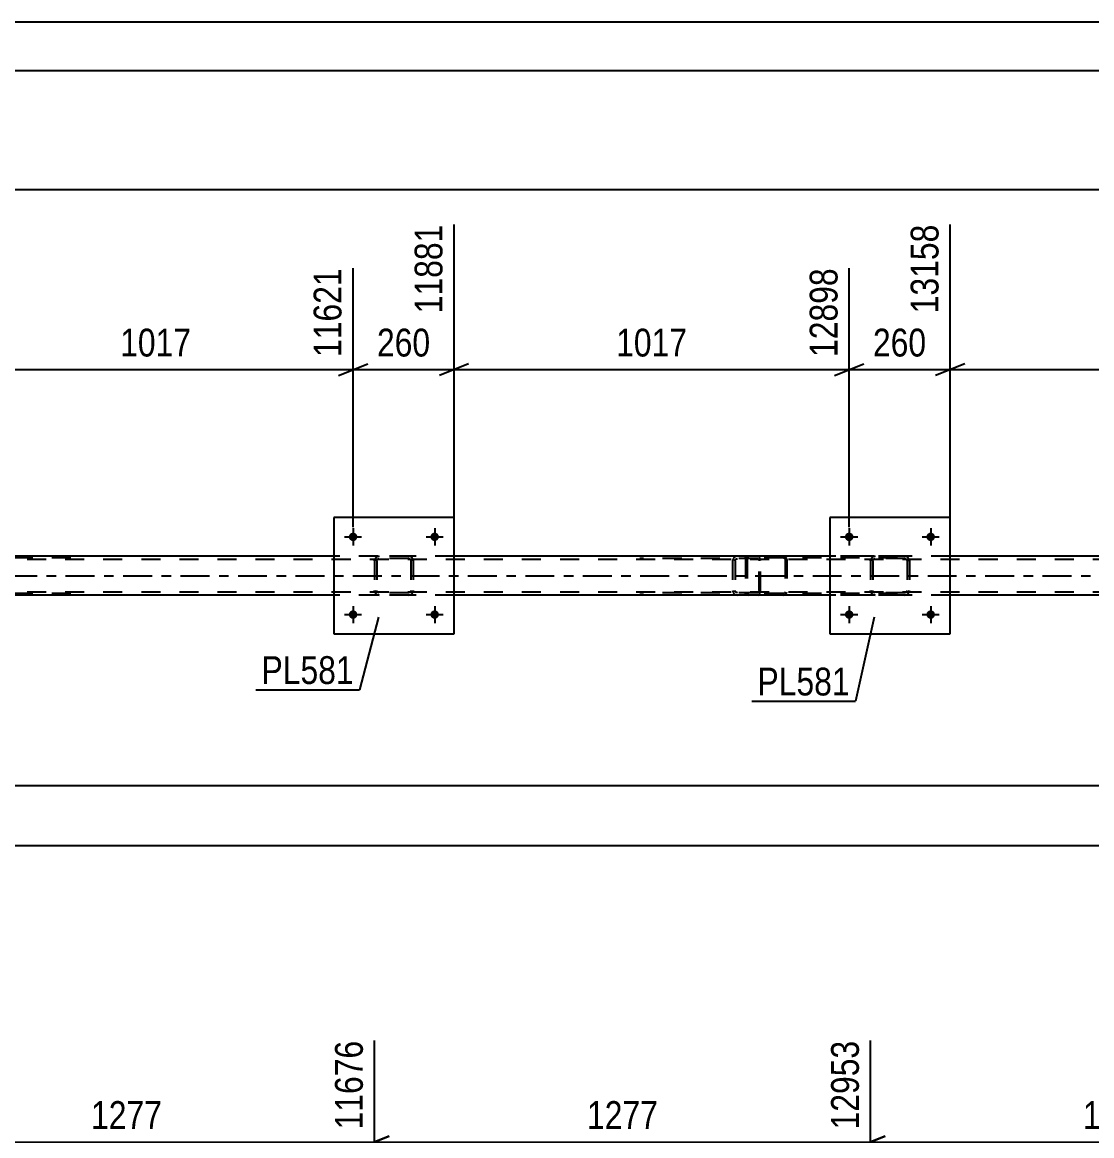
# Model space of a CAD drawing. Header units: millimetres. Extents: x -86 to 755, y -439 to 155.
# Drawn here: x 411.4 to 521.5, y 40 to 154.6 of the extents above; entities that cross this region are included whole.
import ezdxf

# ---------------------------------------------------------------- set-up
doc = ezdxf.new("R2010")
doc.units = ezdxf.units.MM
doc.linetypes.add('DXK_LINE_DOT2', pattern=[3.9198, 1.9599, -1.9599])
doc.linetypes.add('DXK_LINE_DOT3', pattern=[5.9187, 2.979, -0.9799, 0.9799, -0.9799])
doc.styles.add('Arial Narrow', font='ARIALN.TTF', dxfattribs={"height": 0.2})

# ---------------------------------------------------------------- blocks, each defined once
blk = doc.blocks.new('Unknown-814185138-1135')
at = {"color": 5, "linetype": 'Continuous'}
for p, q in [((755.09, 154.59), (-85.91, 154.59)), ((750.09, 149.59), (-80.91, 149.59))]:
    blk.add_line(p, q, dxfattribs=at)
blk = doc.blocks.new('Bolt-814185138-2472 - 2456')
at = {"linetype": 'Continuous'}
for points in [[(497, 101.61, -1), (496.12, 101.61, -1)], [(505.4, 101.61, -1), (504.52, 101.61, -1)]]:
    blk.add_hatch(color=1, dxfattribs=at).paths.add_polyline_path(points)
at = {"color": 1, "linetype": 'Continuous'}
for p, q in [((496.56, 102.49), (496.56, 100.73)), ((504.96, 102.49), (504.96, 100.73)), ((495.68, 101.61), (497.44, 101.61)), ((504.08, 101.61), (505.84, 101.61))]:
    blk.add_line(p, q, dxfattribs=at)
blk = doc.blocks.new('Bolt-814185138-2473 - 2456')
at = {"linetype": 'Continuous'}
for points in [[(497, 93.61, -1), (496.12, 93.61, -1)], [(505.4, 93.61, -1), (504.52, 93.61, -1)]]:
    blk.add_hatch(color=1, dxfattribs=at).paths.add_polyline_path(points)
at = {"color": 1, "linetype": 'Continuous'}
for p, q in [((496.56, 94.49), (496.56, 92.73)), ((504.96, 94.49), (504.96, 92.73)), ((495.68, 93.61), (497.44, 93.61)), ((504.08, 93.61), (505.84, 93.61))]:
    blk.add_line(p, q, dxfattribs=at)
blk = doc.blocks.new('Bolt-814185138-2474 - 2456')
at = {"linetype": 'Continuous'}
for points in [[(445.91, 101.61, -1), (445.03, 101.61, -1)], [(454.31, 101.61, -1), (453.43, 101.61, -1)]]:
    blk.add_hatch(color=1, dxfattribs=at).paths.add_polyline_path(points)
at = {"color": 1, "linetype": 'Continuous'}
for p, q in [((445.47, 102.49), (445.47, 100.73)), ((453.87, 102.49), (453.87, 100.73)), ((444.59, 101.61), (446.35, 101.61)), ((452.99, 101.61), (454.75, 101.61))]:
    blk.add_line(p, q, dxfattribs=at)
blk = doc.blocks.new('Part-814185138-2539 - 2456')
at = {"color": 2, "linetype": 'Continuous'}
for p, q in [((506.96, 103.61), (494.56, 103.61)), ((494.56, 103.61), (494.56, 91.61)), ((506.96, 91.61), (506.96, 103.61)), ((494.56, 91.61), (506.96, 91.61))]:
    blk.add_line(p, q, dxfattribs=at)
blk = doc.blocks.new('Bolt-814185138-2475 - 2456')
at = {"linetype": 'Continuous'}
for points in [[(445.91, 93.61, -1), (445.03, 93.61, -1)], [(454.31, 93.61, -1), (453.43, 93.61, -1)]]:
    blk.add_hatch(color=1, dxfattribs=at).paths.add_polyline_path(points)
at = {"color": 1, "linetype": 'Continuous'}
for p, q in [((445.47, 94.49), (445.47, 92.73)), ((453.87, 94.49), (453.87, 92.73)), ((444.59, 93.61), (446.35, 93.61)), ((452.99, 93.61), (454.75, 93.61))]:
    blk.add_line(p, q, dxfattribs=at)
blk = doc.blocks.new('Part-814185138-2540 - 2456')
at = {"color": 7, "linetype": 'DXK_LINE_DOT2'}
for p, q in [((498.76, 99.13), (498.79, 99.32)), ((498.79, 99.32), (498.76, 99.13)), ((498.76, 99.13), (498.76, 96.09)), ((499, 99.13), (499.01, 99.23)), ((499, 99.13), (499, 96.09)), ((499.01, 99.23), (499.07, 99.3)), ((499.05, 99.58), (499.24, 99.61)), ((499.24, 99.61), (499.05, 99.58)), ((499.07, 99.3), (499.14, 99.36)), ((499.14, 99.36), (499.24, 99.37)), ((502.28, 99.61), (499.24, 99.61)), ((502.28, 99.37), (499.24, 99.37)), ((502.28, 99.61), (502.46, 99.58)), ((502.46, 99.58), (502.28, 99.61)), ((502.28, 99.37), (502.37, 99.36)), ((502.37, 99.36), (502.45, 99.3)), ((502.45, 99.3), (502.5, 99.23)), ((502.5, 99.23), (502.52, 99.13)), ((502.52, 99.13), (502.52, 96.09)), ((502.72, 99.32), (502.76, 99.13)), ((502.76, 99.13), (502.72, 99.32)), ((502.76, 99.13), (502.76, 96.09)), ((498.79, 95.91), (498.76, 96.09)), ((498.76, 96.09), (498.79, 95.91)), ((499.01, 96), (499, 96.09)), ((499.07, 95.92), (499.01, 96)), ((499.24, 95.61), (499.05, 95.65)), ((499.05, 95.65), (499.24, 95.61)), ((499.14, 95.87), (499.07, 95.92)), ((499.24, 95.85), (499.14, 95.87)), ((502.28, 95.85), (499.24, 95.85)), ((502.28, 95.61), (499.24, 95.61)), ((502.37, 95.87), (502.28, 95.85)), ((502.46, 95.65), (502.28, 95.61)), ((502.28, 95.61), (502.46, 95.65)), ((502.45, 95.92), (502.37, 95.87)), ((502.5, 96), (502.45, 95.92)), ((502.52, 96.09), (502.5, 96)), ((502.76, 96.09), (502.72, 95.91)), ((502.72, 95.91), (502.76, 96.09))]:
    blk.add_line(p, q, dxfattribs=at)
at = {"color": 7, "linetype": 'DXK_LINE_DOT3'}
blk.add_line((500.76, 97.61), (500.76, 97.61), dxfattribs=at)
at = {"color": 7, "linetype": 'DXK_LINE_DOT2'}
for centre, start, end in [((499.24, 99.13), 112.5, 157.5), ((499.24, 99.13), 112.5, 157.5), ((502.28, 99.13), 22.5, 67.5), ((502.28, 99.13), 22.5, 67.5), ((499.24, 96.09), 202.5, 247.5), ((499.24, 96.09), 202.5, 247.5), ((502.28, 96.09), 292.5, 337.5), ((502.28, 96.09), 292.5, 337.5)]:
    blk.add_arc(centre, 0.48, start, end, dxfattribs=at)
blk = doc.blocks.new('Part-814185138-2602 - 2456')
at = {"color": 7, "linetype": 'DXK_LINE_DOT2'}
for p, q in [((629.45, 99.29), (25.23, 99.29)), ((455.87, 99.61), (443.47, 99.61)), ((506.96, 99.61), (494.56, 99.61)), ((629.45, 95.93), (25.23, 95.93)), ((455.87, 95.61), (443.47, 95.61)), ((506.96, 95.61), (494.56, 95.61))]:
    blk.add_line(p, q, dxfattribs=at)
at = {"color": 2, "linetype": 'Continuous'}
for p, q in [((443.47, 99.61), (404.79, 99.61)), ((494.56, 99.61), (455.87, 99.61)), ((545.64, 99.61), (506.96, 99.61)), ((443.47, 95.61), (404.79, 95.61)), ((494.56, 95.61), (455.87, 95.61)), ((545.64, 95.61), (506.96, 95.61))]:
    blk.add_line(p, q, dxfattribs=at)
at = {"color": 7, "linetype": 'DXK_LINE_DOT3'}
blk.add_line((25.23, 97.61), (629.45, 97.61), dxfattribs=at)
blk = doc.blocks.new('Part-814185138-2545 - 2456')
at = {"color": 2, "linetype": 'Continuous'}
for p, q in [((455.87, 103.61), (443.47, 103.61)), ((443.47, 103.61), (443.47, 91.61)), ((455.87, 91.61), (455.87, 103.61)), ((443.47, 91.61), (455.87, 91.61))]:
    blk.add_line(p, q, dxfattribs=at)
blk = doc.blocks.new('Part-814185138-2631 - 2456')
at = {"color": 7, "linetype": 'DXK_LINE_DOT2'}
for p, q in [((485.9, 99.42), (485.87, 99.29)), ((485.87, 99.29), (485.87, 95.93)), ((486.05, 99.29), (486.06, 99.35)), ((486.05, 99.29), (486.05, 95.93)), ((486.06, 99.35), (486.1, 99.41)), ((486.22, 99.61), (486.09, 99.59)), ((486.1, 99.41), (486.15, 99.44)), ((486.15, 99.44), (486.22, 99.45)), ((501.54, 99.61), (486.22, 99.61)), ((501.54, 99.45), (486.22, 99.45)), ((489.92, 99.59), (489.79, 99.61)), ((489.79, 99.45), (489.86, 99.44)), ((489.86, 99.44), (489.88, 99.43)), ((489.88, 99.43), (489.91, 99.41)), ((489.91, 99.41), (489.95, 99.35)), ((489.95, 99.35), (489.96, 99.29)), ((489.96, 99.29), (489.96, 95.93)), ((490.13, 99.29), (490.11, 99.42)), ((490.13, 99.29), (490.13, 95.93)), ((485.87, 95.93), (485.9, 95.81)), ((486.06, 95.87), (486.05, 95.93)), ((486.1, 95.82), (486.06, 95.87)), ((486.09, 95.64), (486.22, 95.61)), ((486.1, 95.82), (486.13, 95.8)), ((486.13, 95.8), (486.15, 95.79)), ((486.15, 95.79), (486.22, 95.77)), ((501.54, 95.77), (486.22, 95.77)), ((501.54, 95.61), (486.22, 95.61)), ((489.86, 95.79), (489.79, 95.77)), ((489.79, 95.61), (489.92, 95.64)), ((489.91, 95.82), (489.86, 95.79)), ((489.95, 95.87), (489.91, 95.82)), ((489.96, 95.93), (489.95, 95.87)), ((490.11, 95.81), (490.13, 95.93))]:
    blk.add_line(p, q, dxfattribs=at)
for centre, start, end in [((486.2, 99.28), 110.7583, 155.68), ((489.8, 99.28), 24.32, 69.2417), ((486.2, 95.95), 204.32, 249.2417), ((489.8, 95.95), 290.7583, 335.68)]:
    blk.add_arc(centre, 0.331, start, end, dxfattribs=at)
blk = doc.blocks.new('Part-814185138-2546 - 2456')
at = {"color": 7, "linetype": 'DXK_LINE_DOT2'}
for p, q in [((447.67, 99.13), (447.71, 99.32)), ((447.71, 99.32), (447.67, 99.13)), ((447.67, 99.13), (447.67, 96.09)), ((447.91, 99.13), (447.93, 99.23)), ((447.91, 99.13), (447.91, 96.09)), ((447.93, 99.23), (447.99, 99.3)), ((447.97, 99.58), (448.15, 99.61)), ((448.15, 99.61), (447.97, 99.58)), ((447.99, 99.3), (448.06, 99.36)), ((448.06, 99.36), (448.15, 99.37)), ((451.19, 99.61), (448.15, 99.61)), ((451.19, 99.37), (448.15, 99.37)), ((451.19, 99.61), (451.38, 99.58)), ((451.38, 99.58), (451.19, 99.61)), ((451.19, 99.37), (451.29, 99.36)), ((451.29, 99.36), (451.36, 99.3)), ((451.36, 99.3), (451.42, 99.23)), ((451.42, 99.23), (451.43, 99.13)), ((451.43, 99.13), (451.43, 96.09)), ((451.64, 99.32), (451.67, 99.13)), ((451.67, 99.13), (451.64, 99.32)), ((451.67, 99.13), (451.67, 96.09)), ((447.71, 95.91), (447.67, 96.09)), ((447.67, 96.09), (447.71, 95.91)), ((447.93, 96), (447.91, 96.09)), ((447.99, 95.92), (447.93, 96)), ((448.15, 95.61), (447.97, 95.65)), ((447.97, 95.65), (448.15, 95.61)), ((448.06, 95.87), (447.99, 95.92)), ((448.15, 95.85), (448.06, 95.87)), ((451.19, 95.85), (448.15, 95.85)), ((451.19, 95.61), (448.15, 95.61)), ((451.29, 95.87), (451.19, 95.85)), ((451.38, 95.65), (451.19, 95.61)), ((451.19, 95.61), (451.38, 95.65)), ((451.36, 95.92), (451.29, 95.87)), ((451.42, 96), (451.36, 95.92)), ((451.43, 96.09), (451.42, 96)), ((451.67, 96.09), (451.64, 95.91)), ((451.64, 95.91), (451.67, 96.09))]:
    blk.add_line(p, q, dxfattribs=at)
at = {"color": 7, "linetype": 'DXK_LINE_DOT3'}
blk.add_line((449.67, 97.61), (449.67, 97.61), dxfattribs=at)
at = {"color": 7, "linetype": 'DXK_LINE_DOT2'}
for centre, start, end in [((448.15, 99.13), 112.5, 157.5), ((448.15, 99.13), 112.5, 157.5), ((451.19, 99.13), 22.5, 67.5), ((451.19, 99.13), 22.5, 67.5), ((448.15, 96.09), 202.5, 247.5), ((448.15, 96.09), 202.5, 247.5), ((451.19, 96.09), 292.5, 337.5), ((451.19, 96.09), 292.5, 337.5)]:
    blk.add_arc(centre, 0.48, start, end, dxfattribs=at)
blk = doc.blocks.new('Part-814185138-2630 - 2456')
at = {"color": 7, "linetype": 'DXK_LINE_DOT2'}
for p, q in [((400.77, 99.42), (400.74, 99.29)), ((400.74, 95.93), (400.74, 99.29)), ((400.91, 99.29), (400.92, 99.35)), ((400.91, 95.93), (400.91, 99.29)), ((400.92, 99.35), (400.96, 99.41)), ((401.08, 99.61), (400.95, 99.59)), ((400.96, 99.41), (401.02, 99.44)), ((401.02, 99.44), (401.08, 99.45)), ((416.41, 99.61), (401.08, 99.61)), ((416.41, 99.45), (401.08, 99.45)), ((404.79, 99.59), (404.66, 99.61)), ((404.66, 99.45), (404.72, 99.44)), ((404.72, 99.44), (404.78, 99.41)), ((404.78, 99.41), (404.81, 99.35)), ((404.81, 99.35), (404.83, 99.29)), ((404.83, 99.29), (404.83, 95.93)), ((405, 99.29), (404.97, 99.42)), ((405, 99.29), (405, 95.93)), ((400.74, 95.93), (400.77, 95.81)), ((400.92, 95.87), (400.91, 95.93)), ((400.96, 95.82), (400.92, 95.87)), ((400.95, 95.64), (401.08, 95.61)), ((401.02, 95.79), (400.96, 95.82)), ((401.08, 95.77), (401.02, 95.79)), ((416.41, 95.77), (401.08, 95.77)), ((416.41, 95.61), (401.08, 95.61)), ((404.72, 95.79), (404.66, 95.77)), ((404.66, 95.61), (404.79, 95.64)), ((404.78, 95.82), (404.72, 95.79)), ((404.81, 95.87), (404.78, 95.82)), ((404.83, 95.93), (404.81, 95.87)), ((404.97, 95.81), (405, 95.93))]:
    blk.add_line(p, q, dxfattribs=at)
for centre, start, end in [((401.07, 99.28), 110.7583, 155.68), ((404.67, 99.28), 24.32, 69.2417), ((401.07, 95.95), 204.32, 249.2417), ((404.67, 95.95), 290.7583, 335.68)]:
    blk.add_arc(centre, 0.331, start, end, dxfattribs=at)
blk = doc.blocks.new('Part-814185138-2659 - 2456')
at = {"color": 7, "linetype": 'DXK_LINE_DOT2'}
for p, q in [((487.15, 99.61), (474.99, 99.61)), ((487.15, 99.37), (474.99, 99.37)), ((484.57, 99.22), (484.56, 99.13)), ((484.56, 99.13), (484.56, 96.09)), ((484.6, 99.32), (484.57, 99.22)), ((484.81, 99.13), (484.83, 99.23)), ((484.81, 99.13), (484.81, 96.09)), ((484.83, 99.23), (484.88, 99.3)), ((485.06, 99.61), (484.87, 99.58)), ((484.88, 99.3), (484.96, 99.36)), ((484.96, 99.36), (485.06, 99.37)), ((485.87, 99.37), (485.87, 99.61)), ((487.25, 99.58), (487.15, 99.61)), ((487.15, 99.37), (487.2, 99.36)), ((487.2, 99.36), (487.25, 99.3)), ((487.34, 99.47), (487.25, 99.58)), ((487.25, 99.3), (487.28, 99.23)), ((487.28, 99.23), (487.29, 99.13)), ((487.29, 96.09), (487.29, 99.13)), ((487.4, 99.32), (487.34, 99.47)), ((487.42, 99.13), (487.4, 99.32)), ((487.42, 96.09), (487.42, 99.13)), ((487.15, 95.85), (474.99, 95.85)), ((487.15, 95.61), (474.99, 95.61)), ((484.56, 96.09), (484.57, 96.01)), ((484.57, 96.01), (484.6, 95.91)), ((484.83, 96), (484.81, 96.09)), ((484.88, 95.92), (484.83, 96)), ((484.87, 95.65), (485.06, 95.61)), ((484.96, 95.87), (484.88, 95.92)), ((485.06, 95.85), (484.96, 95.87)), ((485.87, 95.61), (485.87, 95.85)), ((487.2, 95.87), (487.15, 95.85)), ((487.15, 95.61), (487.25, 95.65)), ((487.25, 95.92), (487.2, 95.87)), ((487.28, 96), (487.25, 95.92)), ((487.25, 95.65), (487.34, 95.75)), ((487.29, 96.09), (487.28, 96)), ((487.34, 95.75), (487.4, 95.91)), ((487.4, 95.91), (487.42, 96.09))]:
    blk.add_line(p, q, dxfattribs=at)
for centre, start, end in [((485.05, 99.12), 111.1941, 156.1506), ((485.05, 96.11), 203.8494, 248.8059)]:
    blk.add_arc(centre, 0.492, start, end, dxfattribs=at)
blk = doc.blocks.new('StraightDimension-814185138-10511 - 2456')
at = {"color": 7, "linetype": 'Continuous'}
for p, q in [((506.96, 100.61), (506.96, 133.77)), ((496.56, 102.61), (496.56, 129.27)), ((495.06, 118.23), (498.06, 119.43)), ((508.46, 119.43), (505.46, 118.23)), ((496.56, 118.83), (506.96, 118.83))]:
    blk.add_line(p, q, dxfattribs=at)
at = {"color": 0}
blk.add_wipeout([(505.1, 119.58), (505.1, 123.78), (498.41, 123.78), (498.41, 119.58)], dxfattribs=at)
at = {"color": 3, "style": 'Arial Narrow'}
blk.add_text('260', height=2.863, dxfattribs=at).set_placement((499.01, 120.18))
at = {"color": 0, "linetype": 'Continuous'}
blk.add_wipeout([(506.36, 134.37), (502.16, 134.37), (502.16, 124.03), (506.36, 124.03)], dxfattribs=at)
at = {"color": 3, "linetype": 'Continuous', "style": 'Arial Narrow'}
blk.add_text('13158', height=2.863, rotation=90.0002, dxfattribs=at).set_placement((505.76, 124.63))
blk = doc.blocks.new('StraightDimension-814185138-10514 - 2456')
at = {"color": 7, "linetype": 'Continuous'}
for p, q in [((404.79, 100.61), (404.79, 133.77)), ((445.47, 102.61), (445.47, 129.27)), ((406.29, 119.43), (403.29, 118.23)), ((443.97, 118.23), (446.97, 119.43)), ((404.79, 118.83), (445.47, 118.83))]:
    blk.add_line(p, q, dxfattribs=at)
at = {"color": 0}
blk.add_wipeout([(429.39, 119.58), (429.39, 123.78), (420.88, 123.78), (420.88, 119.58)], dxfattribs=at)
at = {"color": 3, "style": 'Arial Narrow'}
blk.add_text('1017', height=2.863, dxfattribs=at).set_placement((421.48, 120.18))
at = {"color": 0, "linetype": 'Continuous'}
blk.add_wipeout([(444.87, 129.87), (440.67, 129.87), (440.67, 119.53), (444.87, 119.53)], dxfattribs=at)
at = {"color": 3, "linetype": 'Continuous', "style": 'Arial Narrow'}
blk.add_text('11621', height=2.863, rotation=90.0002, dxfattribs=at).set_placement((444.27, 120.13))
blk = doc.blocks.new('StraightDimension-814185138-2803 - 2456')
at = {"color": 7, "linetype": 'Continuous'}
blk.add_line((0, 69.84), (629.45, 69.84), dxfattribs=at)
blk = doc.blocks.new('StraightDimension-814185138-2931 - 2456')
at = {"color": 7, "linetype": 'Continuous'}
blk.add_line((-0.64, 137.37), (630.09, 137.37), dxfattribs=at)
blk = doc.blocks.new('StraightDimension-814185138-2954 - 2456')
at = {"color": 7, "linetype": 'Continuous'}
blk.add_line((64.21, 76.01), (629.45, 76.01), dxfattribs=at)
blk = doc.blocks.new('StraightDimension-814185138-10510 - 2456')
at = {"color": 7, "linetype": 'Continuous'}
for p, q in [((506.96, 100.61), (506.96, 133.77)), ((547.64, 102.61), (547.64, 129.27)), ((508.46, 119.43), (505.46, 118.23)), ((546.14, 118.23), (549.14, 119.43)), ((506.96, 118.83), (547.64, 118.83))]:
    blk.add_line(p, q, dxfattribs=at)
at = {"color": 0}
blk.add_wipeout([(531.55, 119.58), (531.55, 123.78), (523.04, 123.78), (523.04, 119.58)], dxfattribs=at)
at = {"color": 3, "style": 'Arial Narrow'}
blk.add_text('1017', height=2.863, dxfattribs=at).set_placement((523.64, 120.18))
at = {"color": 0, "linetype": 'Continuous'}
blk.add_wipeout([(547.04, 129.87), (542.84, 129.87), (542.84, 119.53), (547.04, 119.53)], dxfattribs=at)
at = {"color": 3, "linetype": 'Continuous', "style": 'Arial Narrow'}
blk.add_text('14175', height=2.863, rotation=90.0002, dxfattribs=at).set_placement((546.44, 120.13))
blk = doc.blocks.new('StraightDimension-814185138-10512 - 2456')
at = {"color": 7, "linetype": 'Continuous'}
for p, q in [((455.87, 100.61), (455.87, 133.77)), ((496.56, 102.61), (496.56, 129.27)), ((457.37, 119.43), (454.37, 118.23)), ((495.06, 118.23), (498.06, 119.43)), ((455.87, 118.83), (496.56, 118.83))]:
    blk.add_line(p, q, dxfattribs=at)
at = {"color": 0}
blk.add_wipeout([(480.47, 119.58), (480.47, 123.78), (471.96, 123.78), (471.96, 119.58)], dxfattribs=at)
at = {"color": 3, "style": 'Arial Narrow'}
blk.add_text('1017', height=2.863, dxfattribs=at).set_placement((472.56, 120.18))
at = {"color": 0, "linetype": 'Continuous'}
blk.add_wipeout([(495.96, 129.87), (491.76, 129.87), (491.76, 119.53), (495.96, 119.53)], dxfattribs=at)
at = {"color": 3, "linetype": 'Continuous', "style": 'Arial Narrow'}
blk.add_text('12898', height=2.863, rotation=90.0002, dxfattribs=at).set_placement((495.36, 120.13))
blk = doc.blocks.new('StraightDimension-814185138-10513 - 2456')
at = {"color": 7, "linetype": 'Continuous'}
for p, q in [((455.87, 100.61), (455.87, 133.77)), ((445.47, 102.61), (445.47, 129.27)), ((443.97, 118.23), (446.97, 119.43)), ((457.37, 119.43), (454.37, 118.23)), ((445.47, 118.83), (455.87, 118.83))]:
    blk.add_line(p, q, dxfattribs=at)
at = {"color": 0}
blk.add_wipeout([(454.02, 119.58), (454.02, 123.78), (447.33, 123.78), (447.33, 119.58)], dxfattribs=at)
at = {"color": 3, "style": 'Arial Narrow'}
blk.add_text('260', height=2.863, dxfattribs=at).set_placement((447.93, 120.18))
at = {"color": 0, "linetype": 'Continuous'}
blk.add_wipeout([(455.27, 134.37), (451.07, 134.37), (451.07, 124.03), (455.27, 124.03)], dxfattribs=at)
at = {"color": 3, "linetype": 'Continuous', "style": 'Arial Narrow'}
blk.add_text('11881', height=2.863, rotation=90.0002, dxfattribs=at).set_placement((454.67, 124.63))
blk = doc.blocks.new('StraightDimension-814185138-8264 - 3452')
at = {"color": 7, "linetype": 'Continuous'}
for p, q in [((447.67, 10.84), (447.67, 49.75)), ((498.76, 10.84), (498.76, 49.75)), ((449.17, 39.9), (446.17, 38.7)), ((447.67, 39.3), (498.76, 39.3)), ((497.26, 38.7), (500.26, 39.9))]:
    blk.add_line(p, q, dxfattribs=at)
at = {"color": 0}
blk.add_wipeout([(477.47, 40.05), (477.47, 44.25), (468.96, 44.25), (468.96, 40.05)], dxfattribs=at)
at = {"color": 3, "style": 'Arial Narrow'}
blk.add_text('1277', height=2.863, dxfattribs=at).set_placement((469.56, 40.65))
at = {"color": 0, "linetype": 'Continuous'}
blk.add_wipeout([(498.16, 50.35), (493.96, 50.35), (493.96, 40), (498.16, 40)], dxfattribs=at)
at = {"color": 3, "linetype": 'Continuous', "style": 'Arial Narrow'}
blk.add_text('12953', height=2.863, rotation=90.0002, dxfattribs=at).set_placement((497.56, 40.6))
blk = doc.blocks.new('StraightDimension-814185138-8265 - 3452')
at = {"color": 7, "linetype": 'Continuous'}
for p, q in [((396.59, 10.84), (396.59, 49.75)), ((447.67, 10.84), (447.67, 49.75)), ((398.09, 39.9), (395.09, 38.7)), ((396.59, 39.3), (447.67, 39.3)), ((446.17, 38.7), (449.17, 39.9))]:
    blk.add_line(p, q, dxfattribs=at)
at = {"color": 0}
blk.add_wipeout([(426.39, 40.05), (426.39, 44.25), (417.88, 44.25), (417.88, 40.05)], dxfattribs=at)
at = {"color": 3, "style": 'Arial Narrow'}
blk.add_text('1277', height=2.863, dxfattribs=at).set_placement((418.48, 40.65))
at = {"color": 0, "linetype": 'Continuous'}
blk.add_wipeout([(447.07, 50.35), (442.87, 50.35), (442.87, 40), (447.07, 40)], dxfattribs=at)
at = {"color": 3, "linetype": 'Continuous', "style": 'Arial Narrow'}
blk.add_text('11676', height=2.863, rotation=90.0002, dxfattribs=at).set_placement((446.47, 40.6))
blk = doc.blocks.new('StraightDimension-814185138-8263 - 3452')
at = {"color": 7, "linetype": 'Continuous'}
for p, q in [((498.76, 10.84), (498.76, 49.75)), ((549.84, 10.84), (549.84, 49.75)), ((500.26, 39.9), (497.26, 38.7)), ((498.76, 39.3), (549.84, 39.3)), ((548.34, 38.7), (551.34, 39.9))]:
    blk.add_line(p, q, dxfattribs=at)
at = {"color": 0}
blk.add_wipeout([(528.55, 40.05), (528.55, 44.25), (520.04, 44.25), (520.04, 40.05)], dxfattribs=at)
at = {"color": 3, "style": 'Arial Narrow'}
blk.add_text('1277', height=2.863, dxfattribs=at).set_placement((520.64, 40.65))
at = {"color": 0, "linetype": 'Continuous'}
blk.add_wipeout([(549.24, 50.35), (545.04, 50.35), (545.04, 40), (549.24, 40)], dxfattribs=at)
at = {"color": 3, "linetype": 'Continuous', "style": 'Arial Narrow'}
blk.add_text('14230', height=2.863, rotation=90.0002, dxfattribs=at).set_placement((548.64, 40.6))
blk = doc.blocks.new('Mark-814185138-2535 - 2456')
at = {"color": 30, "linetype": 'Continuous'}
for p in [(499.15, 93.33), (486.52, 84.68)]:
    blk.add_line(p, (497.22, 84.68), dxfattribs=at)
at = {"color": 0}
blk.add_wipeout([(496.62, 85.28), (496.62, 88.28), (487.12, 88.28), (487.12, 85.28)], dxfattribs=at)
blk.add_wipeout([(496.62, 85.28), (496.62, 88.28), (487.12, 88.28), (487.12, 85.28)], dxfattribs=at)
at = {"color": 3, "style": 'Arial Narrow'}
blk.add_text('PL581', height=2.863, dxfattribs=at).set_placement((487.12, 85.28))
blk = doc.blocks.new('Mark-814185138-2541 - 2456')
at = {"color": 30, "linetype": 'Continuous'}
for p in [(448.07, 93.33), (435.44, 85.86)]:
    blk.add_line(p, (446.14, 85.86), dxfattribs=at)
at = {"color": 0}
blk.add_wipeout([(445.54, 86.46), (445.54, 89.46), (436.04, 89.46), (436.04, 86.46)], dxfattribs=at)
blk.add_wipeout([(445.54, 86.46), (445.54, 89.46), (436.04, 89.46), (436.04, 86.46)], dxfattribs=at)
at = {"color": 3, "style": 'Arial Narrow'}
blk.add_text('PL581', height=2.863, dxfattribs=at).set_placement((436.04, 86.46))

msp = doc.modelspace()

# ---------------------------------------------------------------- block references
for name in ['Unknown-814185138-1135', 'Part-814185138-2545 - 2456', 'Part-814185138-2539 - 2456', 'Bolt-814185138-2474 - 2456', 'Bolt-814185138-2472 - 2456', 'Part-814185138-2602 - 2456', 'Part-814185138-2630 - 2456', 'Part-814185138-2546 - 2456', 'Part-814185138-2659 - 2456', 'Part-814185138-2631 - 2456', 'Part-814185138-2540 - 2456', 'Bolt-814185138-2475 - 2456', 'Bolt-814185138-2473 - 2456']:
    msp.add_blockref(name, (0, 0))

# ---------------------------------------------------------------- next in the draw order: block references
for name in ['StraightDimension-814185138-10511 - 2456', 'StraightDimension-814185138-10514 - 2456', 'StraightDimension-814185138-2803 - 2456', 'StraightDimension-814185138-8264 - 3452']:
    msp.add_blockref(name, (0, 0))

# ---------------------------------------------------------------- next in the draw order: block references
for name in ['StraightDimension-814185138-2931 - 2456', 'StraightDimension-814185138-2954 - 2456', 'StraightDimension-814185138-8265 - 3452', 'StraightDimension-814185138-8263 - 3452']:
    msp.add_blockref(name, (0, 0))

# ---------------------------------------------------------------- next in the draw order: block references
for name in ['StraightDimension-814185138-10512 - 2456', 'StraightDimension-814185138-10510 - 2456', 'Mark-814185138-2541 - 2456', 'Mark-814185138-2535 - 2456']:
    msp.add_blockref(name, (0, 0))

# ---------------------------------------------------------------- next in the draw order: block references
msp.add_blockref('StraightDimension-814185138-10513 - 2456', (0, 0))

doc.saveas('drawing.dxf')
